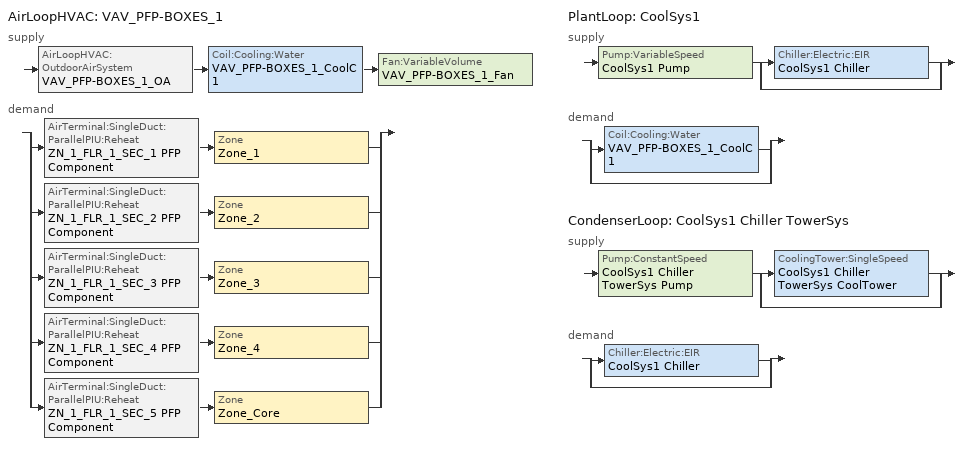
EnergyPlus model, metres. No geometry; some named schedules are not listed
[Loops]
AirLoopHVAC 'VAV_PFP-BOXES_1'
 supply: AirLoopHVAC:OutdoorAirSystem 'VAV_PFP-BOXES_1_OA' > Coil:Cooling:Water 'VAV_PFP-BOXES_1_CoolC 1' > Fan:VariableVolume 'VAV_PFP-BOXES_1_Fan'
 demand: split
  | AirTerminal:SingleDuct:ParallelPIU:Reheat 'ZN_1_FLR_1_SEC_1 PFP Component' > Zone 'Zone_1'
  | AirTerminal:SingleDuct:ParallelPIU:Reheat 'ZN_1_FLR_1_SEC_2 PFP Component' > Zone 'Zone_2'
  | AirTerminal:SingleDuct:ParallelPIU:Reheat 'ZN_1_FLR_1_SEC_3 PFP Component' > Zone 'Zone_3'
  | AirTerminal:SingleDuct:ParallelPIU:Reheat 'ZN_1_FLR_1_SEC_4 PFP Component' > Zone 'Zone_4'
  | AirTerminal:SingleDuct:ParallelPIU:Reheat 'ZN_1_FLR_1_SEC_5 PFP Component' > Zone 'Zone_Core'
PlantLoop 'CoolSys1'
 supply: Pump:VariableSpeed 'CoolSys1 Pump' > split
  | Chiller:Electric:EIR 'CoolSys1 Chiller'
  | bypass
 demand: split
  | Coil:Cooling:Water 'VAV_PFP-BOXES_1_CoolC 1'
  | bypass
CondenserLoop 'CoolSys1 Chiller TowerSys'
 supply: Pump:ConstantSpeed 'CoolSys1 Chiller TowerSys Pump' > split
  | CoolingTower:SingleSpeed 'CoolSys1 Chiller TowerSys CoolTower'
  | bypass
 demand: split
  | Chiller:Electric:EIR 'CoolSys1 Chiller'
  | bypass
[DesignSpecification:OutdoorAir]
Outdoor_Specs: Outdoor Air Method=Flow/Person; Outdoor Air Flow per Person {m3/s-person}=0.00944
[DesignSpecification:ZoneAirDistribution]
Outdoor_ZAD: Zone Air Distribution Effectiveness in Cooling Mode=1; Zone Air Distribution Effectiveness in Heating Mode=1
[Sizing:Zone]
Zone_List: Zone Cooling Design Supply Air Temperature Input Method=SupplyAirTemperature; Zone Cooling Design Supply Air Temperature {C}=14; Zone Heating Design Supply Air Temperature Input Method=SupplyAirTemperature; Zone Heating Design Supply Air Temperature {C}=40; Zone Cooling Design Supply Air Humidity Ratio {kgWater/kgDryAir}=0.0085; Zone Heating Design Supply Air Humidity Ratio {kgWater/kgDryAir}=0.008; Design Specification Outdoor Air Object=Outdoor_Specs; Cooling Design Air Flow Method=DesignDay; Cooling Minimum Air Flow Fraction=0; Heating Design Air Flow Method=DesignDay; Heating Design Air Flow Rate {m3/s}=0; Design Specification Zone Air Distribution Object=Outdoor_ZAD
[Sizing:System]
VAV_PFP-BOXES_1: Type of Load to Size On=Sensible; Design Outdoor Air Flow Rate {m3/s}=AUTOSIZE; Central Heating Maximum System Air Flow Ratio=0.3; Preheat Design Temperature {C}=7; Preheat Design Humidity Ratio {kgWater/kgDryAir}=0.008; Precool Design Temperature {C}=12.8; Precool Design Humidity Ratio {kgWater/kgDryAir}=0.008; Central Cooling Design Supply Air Temperature {C}=12.8; Central Heating Design Supply Air Temperature {C}=16.7; Type of Zone Sum to Use=NonCoincident; 100% Outdoor Air in Cooling=No; 100% Outdoor Air in Heating=No; Central Cooling Design Supply Air Humidity Ratio {kgWater/kgDryAir}=0.0085; Central Heating Design Supply Air Humidity Ratio {kgWater/kgDryAir}=0.008; Cooling Supply Air Flow Rate Method=DesignDay; Cooling Supply Air Flow Rate {m3/s}=0; Heating Supply Air Flow Rate Method=DesignDay; Heating Supply Air Flow Rate {m3/s}=0; System Outdoor Air Method=VentilationRateProcedure; Zone Maximum Outdoor Air Fraction=1; Cooling Design Capacity Method=CoolingDesignCapacity; Cooling Design Capacity {W}=autosize; Heating Design Capacity Method=HeatingDesignCapacity; Heating Design Capacity {W}=autosize; Central Cooling Capacity Control Method=OnOff
[Sizing:Plant]
Name | Loop Type | Design Loop Exit Temperature {C} | Loop Design Temperature Difference {deltaC}
CoolSys1 | Cooling | 6.67 | 6.67
CoolSys1 Chiller TowerSys | CONDENSER | 29.4 | 5.6
[ZoneControl:Thermostat]
ZN_1_FLR_1_SEC_1 Thermostat: Zone or ZoneList=Zone_List; Control Type Schedule=Dual Zone Control Type Sched; Control 1=ZN_1_FLR_1_SEC_1 DualSPSched
[ThermostatSetpoint:DualSetpoint]
ZN_1_FLR_1_SEC_1 DualSPSched: Heating Setpoint Temperature Schedule=HtgSetP_Sch; Cooling Setpoint Temperature Schedule=ClgSetP_Sch
[AirTerminal:SingleDuct:ParallelPIU:Reheat] Availability Schedule=ALWAYS_ON; Maximum Primary Air Flow Rate {m3/s}=AUTOSIZE; Maximum Secondary Air Flow Rate {m3/s}=AUTOSIZE; Minimum Primary Air Flow Fraction=AUTOSIZE; Fan On Flow Fraction=AUTOSIZE; Maximum Hot Water or Steam Flow Rate {m3/s}=AUTOSIZE; Minimum Hot Water or Steam Flow Rate {m3/s}=0; Convergence Tolerance=0.0005
Name | Fan | Reheat Coil
ZN_1_FLR_1_SEC_1 PFP Component | ZN_1_FLR_1_SEC_1 PFP fan | ZN_1_FLR_1_SEC_1 PFP reheat coil
ZN_1_FLR_1_SEC_2 PFP Component | ZN_1_FLR_1_SEC_2 PFP fan | ZN_1_FLR_1_SEC_2 PFP reheat coil
ZN_1_FLR_1_SEC_3 PFP Component | ZN_1_FLR_1_SEC_3 PFP fan | ZN_1_FLR_1_SEC_3 PFP reheat coil
ZN_1_FLR_1_SEC_4 PFP Component | ZN_1_FLR_1_SEC_4 PFP fan | ZN_1_FLR_1_SEC_4 PFP reheat coil
ZN_1_FLR_1_SEC_5 PFP Component | ZN_1_FLR_1_SEC_5 PFP fan | ZN_1_FLR_1_SEC_5 PFP reheat coil
[Zone equipment]
Zone_1: ZN_1_FLR_1_SEC_1 PFP Component
Zone_2: ZN_1_FLR_1_SEC_2 PFP Component
Zone_3: ZN_1_FLR_1_SEC_3 PFP Component
Zone_4: ZN_1_FLR_1_SEC_4 PFP Component
Zone_Core: ZN_1_FLR_1_SEC_5 PFP Component
[Fan:ConstantVolume] Availability Schedule=HVACOperationSchd; Fan Total Efficiency=0.6; Pressure Rise {Pa}=0.6; Maximum Flow Rate {m3/s}=AUTOSIZE; Motor Efficiency=0.9; Motor In Airstream Fraction=1
ZN_1_FLR_1_SEC_1 PFP fan; ZN_1_FLR_1_SEC_2 PFP fan; ZN_1_FLR_1_SEC_3 PFP fan; ZN_1_FLR_1_SEC_4 PFP fan; ZN_1_FLR_1_SEC_5 PFP fan
[Fan:VariableVolume]
VAV_PFP-BOXES_1_Fan: Availability Schedule=HVACOperationSchd; Fan Total Efficiency=0.6; Pressure Rise {Pa}=500; Maximum Flow Rate {m3/s}=AUTOSIZE; Fan Power Minimum Flow Rate Input Method=Fraction; Fan Power Minimum Flow Fraction=0.6; Motor Efficiency=0.9; Motor In Airstream Fraction=1; Fan Power Coefficient 1=0.0407599; Fan Power Coefficient 2=0.088045; Fan Power Coefficient 3=-0.0729261; Fan Power Coefficient 4=0.94374; Fan Power Coefficient 5=0
[Coil:Cooling:Water]
VAV_PFP-BOXES_1_CoolC 1: Availability Schedule=ALWAYS_ON; Design Water Flow Rate {m3/s}=AUTOSIZE; Design Air Flow Rate {m3/s}=AUTOSIZE; Design Inlet Water Temperature {C}=AUTOSIZE; Design Inlet Air Temperature {C}=AUTOSIZE; Design Outlet Air Temperature {C}=AUTOSIZE; Design Inlet Air Humidity Ratio {kgWater/kgDryAir}=AUTOSIZE; Design Outlet Air Humidity Ratio {kgWater/kgDryAir}=AUTOSIZE; Type of Analysis=SimpleAnalysis; Heat Exchanger Configuration=CrossFlow
[Coil:Heating:Electric] Availability Schedule=ALWAYS_ON; Efficiency=1; Nominal Capacity {W}=AUTOSIZE
ZN_1_FLR_1_SEC_1 PFP reheat coil; ZN_1_FLR_1_SEC_2 PFP reheat coil; ZN_1_FLR_1_SEC_3 PFP reheat coil; ZN_1_FLR_1_SEC_4 PFP reheat coil; ZN_1_FLR_1_SEC_5 PFP reheat coil
[Controller:WaterCoil]
VAV_PFP-BOXES_1_CoolC 1_Controller: Control Variable=Temperature; Action=Reverse; Actuator Variable=Flow; Maximum Actuated Flow {m3/s}=AUTOSIZE; Minimum Actuated Flow {m3/s}=0
[Controller:OutdoorAir]
VAV_PFP-BOXES_1_OA_Controller: Minimum Outdoor Air Flow Rate {m3/s}=AUTOSIZE; Maximum Outdoor Air Flow Rate {m3/s}=AUTOSIZE; Economizer Control Type=NoEconomizer; Economizer Control Action Type=ModulateFlow; Economizer Maximum Limit Dry-Bulb Temperature {C}=28; Economizer Maximum Limit Enthalpy {J/kg}=64000; Economizer Minimum Limit Dry-Bulb Temperature {C}=-100; Lockout Type=NoLockout; Minimum Limit Type=FixedMinimum; Minimum Outdoor Air Schedule=MinOA_Sched; High Humidity Control=No; Heat Recovery Bypass Control Type=BypassWhenOAFlowGreaterThanMinimum
[AirLoopHVAC]
VAV_PFP-BOXES_1: Design Supply Air Flow Rate {m3/s}=AUTOSIZE
[Pump:VariableSpeed]
CoolSys1 Pump: Design Maximum Flow Rate {m3/s}=AUTOSIZE; Design Pump Head {Pa}=179352; Design Power Consumption {W}=AUTOSIZE; Motor Efficiency=0.96; Fraction of Motor Inefficiencies to Fluid Stream=0; Coefficient 1 of the Part Load Performance Curve=0; Coefficient 2 of the Part Load Performance Curve=1; Coefficient 3 of the Part Load Performance Curve=0; Coefficient 4 of the Part Load Performance Curve=0; Design Minimum Flow Rate {m3/s}=0; Pump Control Type=Intermittent
[Pump:ConstantSpeed]
CoolSys1 Chiller TowerSys Pump: Design Flow Rate {m3/s}=AUTOSIZE; Design Pump Head {Pa}=179352; Design Power Consumption {W}=AUTOSIZE; Motor Efficiency=0.96; Fraction of Motor Inefficiencies to Fluid Stream=0; Pump Control Type=Intermittent
[Chiller:Electric:EIR]
CoolSys1 Chiller: Reference Capacity {W}=AUTOSIZE; Reference COP {W/W}=4.9; Reference Leaving Chilled Water Temperature {C}=6.67; Reference Entering Condenser Fluid Temperature {C}=29.4; Reference Chilled Water Flow Rate {m3/s}=AUTOSIZE; Reference Condenser Fluid Flow Rate {m3/s}=AUTOSIZE; Cooling Capacity Function of Temperature Curve=CoolSys1 Chiller ClgCapFuncTempCurve; Electric Input to Cooling Output Ratio Function of Temperature Curve=CoolSys1 Chiller EirFuncTempCurve; Electric Input to Cooling Output Ratio Function of Part Load Ratio Curve=CoolSys1 Chiller EirFuncPlrCurve; Minimum Part Load Ratio=0.15; Maximum Part Load Ratio=1; Optimum Part Load Ratio=1; Minimum Unloading Ratio=0.25; Condenser Type=WaterCooled; Condenser Fan Power Ratio {W/W}=0; Leaving Chilled Water Lower Temperature Limit {C}=2; Chiller Flow Mode=ConstantFlow; Design Heat Recovery Water Flow Rate {m3/s}=0; Sizing Factor=1
[CoolingTower:SingleSpeed]
CoolSys1 Chiller TowerSys CoolTower: Design Water Flow Rate {m3/s}=AUTOSIZE; Design Air Flow Rate {m3/s}=AUTOSIZE; Design Fan Power {W}=AUTOSIZE; Design U-Factor Times Area Value {W/K}=AUTOSIZE; Free Convection Air Flow Rate {m3/s}=autocalculate; Free Convection U-Factor Times Area Value {W/K}=autocalculate; Performance Input Method=UFactorTimesAreaAndDesignWaterFlowRate; Basin Heater Capacity {W/K}=0; Basin Heater Setpoint Temperature {C}=2; Evaporation Loss Mode=SaturatedExit; Drift Loss Percent {percent}=0.008; Blowdown Calculation Mode=ConcentrationRatio; Blowdown Concentration Ratio=3; Capacity Control=FanCycling; Number of Cells=1; Cell Control=MinimalCell; Cell Minimum  Water Flow Rate Fraction=0.33; Cell Maximum Water Flow Rate Fraction=2.5; Sizing Factor=1
[PlantLoop]
CoolSys1: Fluid Type=Water; Plant Equipment Operation Scheme=CoolSys1 Loop Operation Scheme List; Maximum Loop Temperature {C}=98; Minimum Loop Temperature {C}=1; Maximum Loop Flow Rate {m3/s}=AUTOSIZE; Minimum Loop Flow Rate {m3/s}=0; Plant Loop Volume {m3}=AUTOSIZE; Load Distribution Scheme=Optimal
[CondenserLoop]
CoolSys1 Chiller TowerSys: Fluid Type=Water; Condenser Equipment Operation Scheme=CoolSys1 Chiller TowerSys Loop Operation Scheme List; Maximum Loop Temperature {C}=80; Minimum Loop Temperature {C}=5; Maximum Loop Flow Rate {m3/s}=AUTOSIZE; Minimum Loop Flow Rate {m3/s}=0; Condenser Loop Volume {m3}=AUTOSIZE; Load Distribution Scheme=SequentialLoad
[PlantEquipmentList]
CoolSys1 Equipment List: CoolSys1 Chiller
[CondenserEquipmentList]
CoolSys1 Chiller TowerSys Equipment List: CoolSys1 Chiller TowerSys CoolTower
[PlantEquipmentOperation:CoolingLoad] Load Range 1 Lower Limit {W}=0
Name | Load Range 1 Upper Limit {W} | Range 1 Equipment List
CoolSys1 Operation Scheme | 100000000000000 | CoolSys1 Equipment List
CoolSys1 Chiller TowerSys Operation Scheme | 1000000000000 | CoolSys1 Chiller TowerSys Equipment List
[PlantEquipmentOperationSchemes]
CoolSys1 Loop Operation Scheme List: Control Scheme 1=CoolSys1 Operation Scheme; Control Scheme 1 Schedule=PlantOnSched
[CondenserEquipmentOperationSchemes]
CoolSys1 Chiller TowerSys Loop Operation Scheme List: Control Scheme 1=CoolSys1 Chiller TowerSys Operation Scheme; Control Scheme 1 Schedule=PlantOnSched
[AvailabilityManager:NightCycle]
VAV_PFP-BOXES_1 Availability Manager: Applicability Schedule=Always_On; Fan Schedule=HVACOperationSchd; Control Type=CycleOnAny; Thermostat Tolerance {deltaC}=1; Cycling Run Time {s}=1800
[SetpointManager:Scheduled]
CoolSys1 Loop Setpoint Manager: Control Variable=Temperature; Schedule=CW-Loop-Temp-Schedule; Setpoint Node or NodeList=CoolSys1 Supply Outlet Node
[SetpointManager:OutdoorAirReset]
VAV_PFP-BOXES_1 SAT Setpoint: Control Variable=Temperature; Setpoint at Outdoor Low Temperature {C}=15.5; Outdoor Low Temperature {C}=15.5; Setpoint at Outdoor High Temperature {C}=12.8; Outdoor High Temperature {C}=21; Setpoint Node or NodeList=VAV_PFP-BOXES_1 Supply Equipment Outlet Node
[SetpointManager:MixedAir] Control Variable=Temperature
Name | Setpoint Node or NodeList
VAV_PFP-BOXES_1_CoolC 1 SAT Manager | VAV_PFP-BOXES_1_CoolC 1-VAV_PFP-BOXES_1_FanNode
VAV_PFP-BOXES_1 OA Mixed Air Temp Manager | VAV_PFP-BOXES_1_OA-VAV_PFP-BOXES_1_CoolC 1Node
[SetpointManager:FollowOutdoorAirTemperature]
CoolSys1 Chiller TowerSys Condenser Control: Control Variable=Temperature; Reference Temperature Type=OutdoorAirWetBulb; Offset Temperature Difference {deltaC}=0; Maximum Setpoint Temperature {C}=80; Minimum Setpoint Temperature {C}=5; Setpoint Node or NodeList=CoolSys1 Chiller TowerSys Supply Outlet Node
[Curve:Quadratic]
CoolSys1 Chiller EirFuncPlrCurve: Coefficient1 Constant=0.222903; Coefficient2 x=0.313387; Coefficient3 x**2=0.46371; Minimum Value of x=0; Maximum Value of x=1
[Curve:Biquadratic] Minimum Value of x=5; Maximum Value of x=10; Minimum Value of y=24; Maximum Value of y=35
Name | Coefficient1 Constant | Coefficient2 x | Coefficient3 x**2 | Coefficient4 y | Coefficient5 y**2 | Coefficient6 x*y
CoolSys1 Chiller ClgCapFuncTempCurve | 0.257896 | 0.0389016 | -0.00021708 | 0.0468684 | -0.00094284 | -0.00034344
CoolSys1 Chiller EirFuncTempCurve | 0.933884 | -0.058212 | 0.00450036 | 0.00243 | 0.000486 | -0.001215
